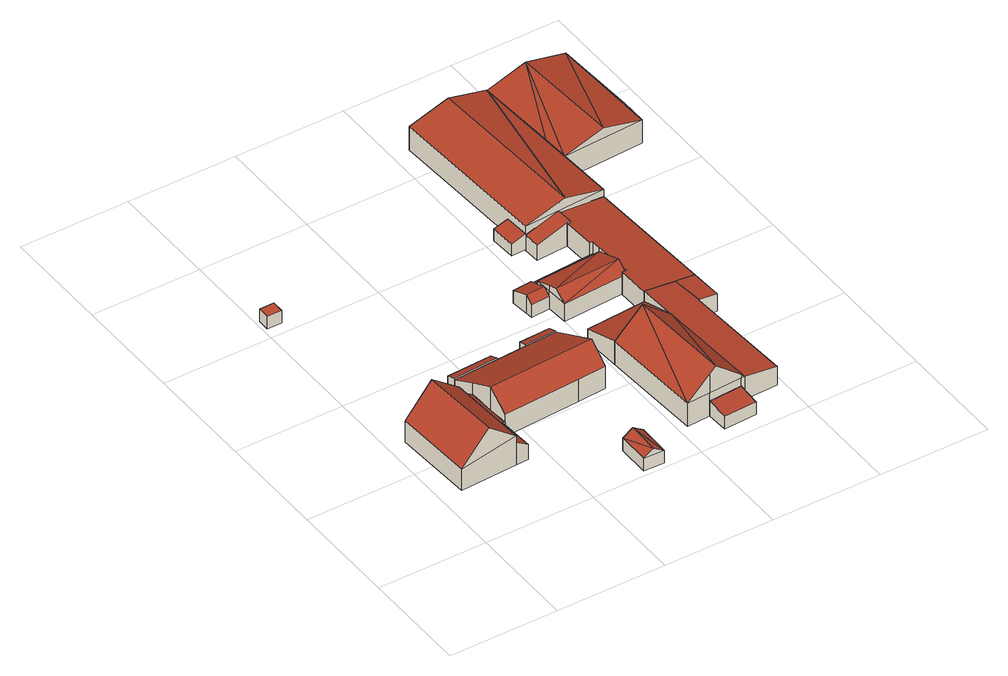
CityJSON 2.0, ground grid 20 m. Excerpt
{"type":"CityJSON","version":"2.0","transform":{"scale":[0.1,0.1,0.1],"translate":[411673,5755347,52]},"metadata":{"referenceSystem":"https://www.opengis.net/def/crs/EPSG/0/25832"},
"CityObjects":{
"building1":{"type":"Building","attributes":{"Gemeindeschluessel":"05515000","Geometrietyp2DReferenz":"3000","function":"31001_1000","roofType":"3100","measuredHeight":9.83},"address":[{"country":"Germany","locality":"Münster","thoroughfareNumber":"83","thoroughfareName":"Alter Mühlenweg"}],"geometry":[{"type":"Solid","lod":"2","boundaries":[[[[0,1,2,3]],[[4,5,1,0]],[[6,7,5,4]],[[8,9,7,6]],[[3,2,9,8]],[[8,10,11,12,3]],[[0,12,11,4]],[[10,8,6]],[[11,10,6,4]],[[12,0,3]],[[1,5,7,9,2]]]],"semantics":{"surfaces":[{"type":"WallSurface"},{"type":"RoofSurface"},{"type":"GroundSurface"}],"values":[[0,0,0,0,0,1,1,0,0,0,2]]}}]},
"building2":{"type":"Building","attributes":{"Gemeindeschluessel":"05515000","Geometrietyp2DReferenz":"3000","function":"31001_1310","roofType":"1000","measuredHeight":2.5},"geometry":[{"type":"Solid","lod":"2","boundaries":[[[[13,14,15,16]],[[17,18,14,13]],[[19,9,18,17]],[[20,7,9,19]],[[16,15,7,20]],[[19,17,13,16,20]],[[14,18,9,7,15]]]],"semantics":{"surfaces":[{"type":"WallSurface"},{"type":"RoofSurface"},{"type":"GroundSurface"}],"values":[[0,0,0,0,0,1,2]]}}]},
"building3":{"type":"Building","attributes":{"Gemeindeschluessel":"05515000","Geometrietyp2DReferenz":"3000","function":"31001_2500","roofType":"1000","measuredHeight":2.47},"address":[{"country":"Germany","locality":"Münster","thoroughfareNumber":"83a","thoroughfareName":"Alter Mühlenweg"}],"geometry":[{"type":"Solid","lod":"2","boundaries":[[[[21,22,23,24]],[[25,26,22,21]],[[27,28,26,25]],[[24,23,28,27]],[[25,21,24,27]],[[22,26,28,23]]]],"semantics":{"surfaces":[{"type":"WallSurface"},{"type":"RoofSurface"},{"type":"GroundSurface"}],"values":[[0,0,0,0,1,2]]}}]},
"building4":{"type":"Building","attributes":{"Gemeindeschluessel":"05515000","Geometrietyp2DReferenz":"3000","function":"51009_1610","roofType":"2100","measuredHeight":4.46},"geometry":[{"type":"Solid","lod":"2","boundaries":[[[[29,2,30,31]],[[32,9,2,29]],[[33,18,9,32]],[[34,35,18,33]],[[36,37,35,34]],[[38,39,37,36]],[[31,30,39,38]],[[36,34,33,32,29,31,38]],[[2,9,18,35,37,39,30]]]],"semantics":{"surfaces":[{"type":"WallSurface"},{"type":"RoofSurface"},{"type":"GroundSurface"}],"values":[[0,0,0,0,0,0,0,1,2]]}}]},
"building5":{"type":"Building","attributes":{"Gemeindeschluessel":"05515000","Geometrietyp2DReferenz":"3000","function":"51009_1611","roofType":"3100","measuredHeight":3.75},"geometry":[{"type":"Solid","lod":"2","boundaries":[[[[40,41,42,43]],[[44,45,41,40]],[[46,47,45,44]],[[43,42,47,46]],[[40,48,44]],[[46,49,43]],[[49,48,40]],[[40,43,49]],[[46,44,48]],[[48,49,46]],[[41,45,47,42]]]],"semantics":{"surfaces":[{"type":"WallSurface"},{"type":"RoofSurface"},{"type":"GroundSurface"}],"values":[[0,0,0,0,0,0,1,1,1,1,2]]}}]},
"building6":{"type":"Building","attributes":{"Gemeindeschluessel":"05515000","Geometrietyp2DReferenz":"3000","function":"31001_1000"},"address":[{"country":"Germany","locality":"Münster","thoroughfareNumber":"83c","thoroughfareName":"Alter Mühlenweg"},{"country":"Germany","locality":"Münster","thoroughfareNumber":"83b","thoroughfareName":"Alter Mühlenweg"}],"children":["building6-1","building6-2","building6-3"]},
"building6-1":{"type":"BuildingPart","attributes":{"roofType":"2100","measuredHeight":3.06},"parents":["building6"],"geometry":[{"type":"Solid","lod":"2","boundaries":[[[[50,51,52,53,54]],[[55,56,51,50]],[[57,58,59,56,55]],[[55,50,54,57]],[[51,56,59,52]],[[58,57,54,53]],[[52,59,58,53]]]],"semantics":{"surfaces":[{"type":"WallSurface"},{"type":"RoofSurface"},{"type":"GroundSurface"},{"type":"ClosureSurface"}],"values":[[0,0,0,1,2,0,3]]}}]},
"building6-2":{"type":"BuildingPart","attributes":{"roofType":"3100","measuredHeight":7.51},"parents":["building6"],"geometry":[{"type":"Solid","lod":"2","boundaries":[[[[53,52,60,61]],[[62,63,59,58]],[[64,65,63,62]],[[66,67,65,64]],[[68,69,67,66]],[[70,71,69,68]],[[72,73,71,70]],[[74,75,73,72]],[[68,66,64,62,70]],[[58,53,61,74,72,70,62]],[[52,59,63,65,67,69,71,73,75,60]],[[52,53,58,59]],[[75,74,61,60]]]],"semantics":{"surfaces":[{"type":"WallSurface"},{"type":"RoofSurface"},{"type":"GroundSurface"},{"type":"ClosureSurface"}],"values":[[0,0,0,0,0,0,0,0,1,1,2,3,3]]}}]},
"building6-3":{"type":"BuildingPart","attributes":{"roofType":"2100","measuredHeight":3.07},"parents":["building6"],"geometry":[{"type":"Solid","lod":"2","boundaries":[[[[76,77,75,74,78]],[[79,80,77,76]],[[81,61,60,80,79]],[[79,76,78,81]],[[77,80,60,75]],[[61,81,78,74]],[[75,60,61,74]]]],"semantics":{"surfaces":[{"type":"WallSurface"},{"type":"RoofSurface"},{"type":"GroundSurface"},{"type":"ClosureSurface"}],"values":[[0,0,0,1,2,0,3]]}}]},
"building7":{"type":"Building","attributes":{"Gemeindeschluessel":"05515000","Geometrietyp2DReferenz":"3000","function":"51009_1610","roofType":"2100","measuredHeight":2.97},"geometry":[{"type":"Solid","lod":"2","boundaries":[[[[82,83,84,85]],[[86,87,83,82]],[[88,89,87,86]],[[85,84,89,88]],[[86,82,85,88]],[[83,87,89,84]]]],"semantics":{"surfaces":[{"type":"WallSurface"},{"type":"RoofSurface"},{"type":"GroundSurface"}],"values":[[0,0,0,0,1,2]]}}]},
"building8":{"type":"Building","attributes":{"Gemeindeschluessel":"05515000","Geometrietyp2DReferenz":"3000","function":"31001_1000","roofType":"5000","measuredHeight":9.4},"address":[{"country":"Germany","locality":"Münster","thoroughfareNumber":"83d","thoroughfareName":"Alter Mühlenweg"}],"geometry":[{"type":"Solid","lod":"2","boundaries":[[[[90,91,92,93]],[[94,87,91,90]],[[95,83,87,94]],[[96,97,83,95]],[[98,99,97,96]],[[93,92,99,98]],[[100,90,93,101]],[[102,101,93]],[[103,101,102,96]],[[98,96,102]],[[103,96,95]],[[100,101,103,95,94]],[[100,94,90]],[[102,93,98]],[[91,87,83,97,99,92]]]],"semantics":{"surfaces":[{"type":"WallSurface"},{"type":"RoofSurface"},{"type":"GroundSurface"}],"values":[[0,0,0,0,0,0,1,1,1,1,0,0,0,0,2]]}}]},
"building9":{"type":"Building","attributes":{"Gemeindeschluessel":"05515000","Geometrietyp2DReferenz":"3000","function":"31001_2460","roofType":"2100","measuredHeight":4.68},"geometry":[{"type":"Solid","lod":"2","boundaries":[[[[104,105,99,106]],[[107,108,105,104]],[[109,92,108,107]],[[106,99,92,109]],[[107,104,106,109]],[[105,108,92,99]]]],"semantics":{"surfaces":[{"type":"WallSurface"},{"type":"RoofSurface"},{"type":"GroundSurface"}],"values":[[0,0,0,0,1,2]]}}]},
"building10":{"type":"Building","attributes":{"Gemeindeschluessel":"05515000","Geometrietyp2DReferenz":"3000","function":"31001_2460","roofType":"5000","measuredHeight":5.2},"geometry":[{"type":"Solid","lod":"2","boundaries":[[[[110,111,112,113]],[[114,115,111,110]],[[116,117,115,114]],[[118,119,117,116]],[[120,121,119,118]],[[122,123,121,120]],[[113,112,123,122]],[[124,122,125]],[[120,118,126,125,122]],[[114,110,113,124]],[[114,124,125]],[[126,118,116]],[[125,126,116,114]],[[124,113,122]],[[111,115,117,119,121,123,112]]]],"semantics":{"surfaces":[{"type":"WallSurface"},{"type":"RoofSurface"},{"type":"GroundSurface"}],"values":[[0,0,0,0,0,0,0,1,1,1,1,0,0,0,2]]}}]},
"building11":{"type":"Building","attributes":{"Gemeindeschluessel":"05515000","Geometrietyp2DReferenz":"3000","function":"51009_1610","roofType":"2100","measuredHeight":3.06},"geometry":[{"type":"Solid","lod":"2","boundaries":[[[[127,128,129,130]],[[131,132,128,127]],[[133,134,132,131]],[[130,129,134,133]],[[131,127,130,133]],[[128,132,134,129]]]],"semantics":{"surfaces":[{"type":"WallSurface"},{"type":"RoofSurface"},{"type":"GroundSurface"}],"values":[[0,0,0,0,1,2]]}}]},
"building12":{"type":"Building","attributes":{"Gemeindeschluessel":"05515000","Geometrietyp2DReferenz":"3000","function":"31001_2000","roofType":"2100","measuredHeight":4.61},"geometry":[{"type":"Solid","lod":"2","boundaries":[[[[135,136,137,138]],[[139,140,136,135]],[[90,91,140,139]],[[93,92,91,90]],[[141,108,92,93]],[[142,143,108,141]],[[138,137,143,142]],[[141,93,90,139,135,138,142]],[[136,140,91,92,108,143,137]]]],"semantics":{"surfaces":[{"type":"WallSurface"},{"type":"RoofSurface"},{"type":"GroundSurface"}],"values":[[0,0,0,0,0,0,0,1,2]]}}]},
"building13":{"type":"Building","attributes":{"Gemeindeschluessel":"05515000","Geometrietyp2DReferenz":"3000","function":"51009_1610"},"children":["building13-1","building13-2","building13-3","building13-4","building13-5"]},
"building13-1":{"type":"BuildingPart","attributes":{"roofType":"2100","measuredHeight":3.86},"parents":["building13"],"geometry":[{"type":"Solid","lod":"2","boundaries":[[[[144,145,146,147]],[[142,148,149,145,144]],[[147,146,150,151]],[[142,144,147,151]],[[145,149,150,146]],[[148,142,151]],[[150,149,148,151]]]],"semantics":{"surfaces":[{"type":"WallSurface"},{"type":"RoofSurface"},{"type":"GroundSurface"},{"type":"ClosureSurface"}],"values":[[0,0,0,1,2,0,3]]}}]},
"building13-2":{"type":"BuildingPart","attributes":{"roofType":"2100","measuredHeight":4.48},"parents":["building13"],"geometry":[{"type":"Solid","lod":"2","boundaries":[[[[152,153,154,155,156]],[[157,158,159,160]],[[151,150,158,157]],[[161,162,149,148]],[[163,164,162,161]],[[165,166,164,163]],[[167,168,169,166,165]],[[165,163,161,148,151,157,160,170,152,156,171,167]],[[154,153,172,159,158,150,149,162,164,166,169,173]],[[174,171,156,155]],[[154,173,174,155]],[[172,153,152,170]],[[172,170,160,159]],[[150,151,148,149]],[[168,167,171,174]],[[173,169,168,174]]]],"semantics":{"surfaces":[{"type":"WallSurface"},{"type":"RoofSurface"},{"type":"GroundSurface"},{"type":"ClosureSurface"}],"values":[[0,0,0,0,0,0,0,1,2,0,3,3,3,3,0,3]]}}]},
"building13-3":{"type":"BuildingPart","attributes":{"roofType":"3100","measuredHeight":3.71},"parents":["building13"],"geometry":[{"type":"Solid","lod":"2","boundaries":[[[[175,176,177,178,179]],[[180,181,176,175]],[[182,183,181,180]],[[184,185,183,182]],[[186,187,185,184]],[[188,189,190,187,186]],[[182,180,175,184]],[[179,188,186,184,175]],[[176,181,183,185,187,190,177]],[[189,188,179,178]],[[177,190,189,178]]]],"semantics":{"surfaces":[{"type":"WallSurface"},{"type":"RoofSurface"},{"type":"GroundSurface"},{"type":"ClosureSurface"}],"values":[[0,0,0,0,0,0,1,1,2,0,3]]}}]},
"building13-4":{"type":"BuildingPart","attributes":{"roofType":"2100","measuredHeight":2.88},"parents":["building13"],"geometry":[{"type":"Solid","lod":"2","boundaries":[[[[191,192,190,189]],[[155,154,192,191]],[[193,194,169,168]],[[178,177,194,193]],[[193,168,174,155,191,189,178]],[[192,154,173,169,194,177,190]],[[154,155,174,173]],[[173,174,168,169]],[[190,177,178,189]]]],"semantics":{"surfaces":[{"type":"WallSurface"},{"type":"RoofSurface"},{"type":"GroundSurface"},{"type":"ClosureSurface"}],"values":[[0,0,0,0,1,2,3,3,3]]}}]},
"building13-5":{"type":"BuildingPart","attributes":{"roofType":"2100","measuredHeight":4.73},"parents":["building13"],"geometry":[{"type":"Solid","lod":"2","boundaries":[[[[195,196,153,152,197]],[[198,199,196,195]],[[200,160,159,199,198]],[[198,195,197,201,200]],[[153,196,199,159,172]],[[152,170,201,197]],[[153,172,170,152]],[[160,200,201,170]],[[172,159,160,170]]]],"semantics":{"surfaces":[{"type":"WallSurface"},{"type":"RoofSurface"},{"type":"GroundSurface"},{"type":"ClosureSurface"}],"values":[[0,0,0,1,2,0,3,0,3]]}}]},
"building14":{"type":"Building","attributes":{"Gemeindeschluessel":"05515000","Geometrietyp2DReferenz":"3000","function":"31001_2000","roofType":"5000","measuredHeight":6.71},"geometry":[{"type":"Solid","lod":"2","boundaries":[[[[202,203,204,205]],[[206,207,203,202]],[[208,209,207,206]],[[210,211,209,208]],[[212,213,211,210]],[[205,204,213,212]],[[214,215,208,206]],[[214,212,210]],[[210,215,214]],[[202,205,212]],[[212,214,202]],[[202,214,206]],[[208,215,210]],[[203,207,209,211,213,204]]]],"semantics":{"surfaces":[{"type":"WallSurface"},{"type":"RoofSurface"},{"type":"GroundSurface"}],"values":[[0,0,0,0,0,0,1,1,1,1,1,0,0,2]]}}]},
"building15":{"type":"Building","attributes":{"Gemeindeschluessel":"05515000","Geometrietyp2DReferenz":"3000","function":"51009_1610","roofType":"5000","measuredHeight":6.67},"geometry":[{"type":"Solid","lod":"2","boundaries":[[[[216,217,218,212]],[[219,220,217,216]],[[221,222,220,219]],[[223,224,222,221]],[[205,225,224,223]],[[212,218,225,205]],[[223,226,227]],[[205,223,227]],[[227,212,205]],[[221,219,216]],[[226,221,216]],[[216,227,226]],[[212,227,216]],[[221,226,223]],[[217,220,222,224,225,218]]]],"semantics":{"surfaces":[{"type":"WallSurface"},{"type":"RoofSurface"},{"type":"GroundSurface"}],"values":[[0,0,0,0,0,0,1,1,1,1,1,1,0,0,2]]}}]}
},
"vertices":[
[38,124,52],[38,124,10],[143,129,10],[143,129,68],[31,272,52],[31,272,10],[90,276,61],[90,276,10],[136,278,68],[136,278,10],[90,276,103],[83,275,109],[91,127,109],
[134,309,35],[134,309,10],[89,307,10],[89,307,35],[136,282,35],[136,282,10],[136,278,35],[90,276,35],
[6,619,35],[6,619,10],[33,620,10],[33,620,35],[6,641,35],[6,641,10],[33,642,35],[33,642,10],
[143,129,55],[166,131,10],[166,131,40],[136,278,55],[136,282,55],[164,283,37],[164,283,10],[168,198,37],[168,198,10],[162,197,40],[162,197,10],
[301,70,33],[301,70,8],[300,10,8],[300,10,33],[339,69,33],[339,69,8],[338,9,33],[338,9,8],[320,70,45],[319,10,45],
[298,353,33],[298,353,9],[298,336,9],[298,336,37],[298,336,39],[355,356,33],[355,356,9],[356,339,39],[356,339,37],[356,339,9],
[243,333,9],[243,333,37],[361,246,84],[361,246,9],[362,210,53],[362,210,9],[310,206,53],[310,206,9],[168,198,53],[168,198,9],[166,235,84],[166,235,9],[164,283,60],[164,283,9],[161,328,37],[161,328,9],
[160,346,33],[160,346,9],[161,328,40],[242,350,33],[242,350,9],[243,333,40],
[459,64,39],[459,64,9],[461,25,9],[461,25,34],[520,68,39],[520,68,9],[521,28,34],[521,28,9],
[527,68,55],[527,68,9],[517,257,9],[517,257,55],[520,68,55],[459,64,55],[417,62,55],[417,62,9],[407,251,55],[407,251,9],[520,68,62],[472,65,103],[461,254,103],[459,64,92],
[403,321,34],[403,321,9],[407,251,56],[513,328,34],[513,328,9],[517,257,56],
[512,388,44],[512,388,9],[520,389,9],[520,389,44],[400,381,44],[400,381,9],[398,421,44],[398,421,9],[396,451,44],[396,451,9],[415,452,44],[415,452,9],[516,458,44],[516,458,9],[519,409,61],[399,403,61],[398,421,55],
[445,607,40],[445,607,10],[418,606,10],[418,606,33],[447,560,41],[447,560,10],[420,559,33],[420,559,10],
[577,271,46],[577,271,9],[578,272,9],[578,272,46],[588,70,46],[588,70,9],[513,328,55],[572,330,47],[572,330,9],
[578,272,47],[578,272,8],[612,273,8],[612,273,42],[572,330,46],[572,330,8],[609,331,8],[609,331,42],
[506,533,53],[506,533,8],[509,474,8],[509,474,29],[509,474,53],[597,568,42],[597,568,8],[510,564,8],[510,564,52],[513,328,53],[513,328,8],[512,388,53],[512,388,8],[520,389,52],[520,389,8],[516,458,52],[516,458,37],[516,458,8],[512,533,52],[515,475,52],[512,533,8],[515,475,8],[515,475,29],
[397,433,45],[397,433,8],[396,451,8],[396,451,37],[396,451,38],[398,421,33],[398,421,8],[364,419,33],[364,419,8],[363,431,45],[363,431,8],[360,464,33],[360,464,8],[395,467,33],[395,467,29],[395,467,8],
[413,468,29],[413,468,8],[415,452,37],[415,452,8],
[448,530,38],[448,530,8],[506,533,54],[447,560,39],[447,560,8],[510,564,56],[512,533,56],
[597,568,56],[597,568,9],[590,718,9],[590,718,56],[447,560,56],[447,560,9],[432,863,56],[432,863,9],[581,871,56],[581,871,9],[581,870,56],[581,870,9],[523,564,76],[507,867,76],
[733,878,56],[733,878,10],[581,870,10],[741,727,56],[741,727,10],[741,677,56],[741,677,10],[592,669,56],[592,669,10],[590,718,10],[667,673,76],[656,874,76]
]}
